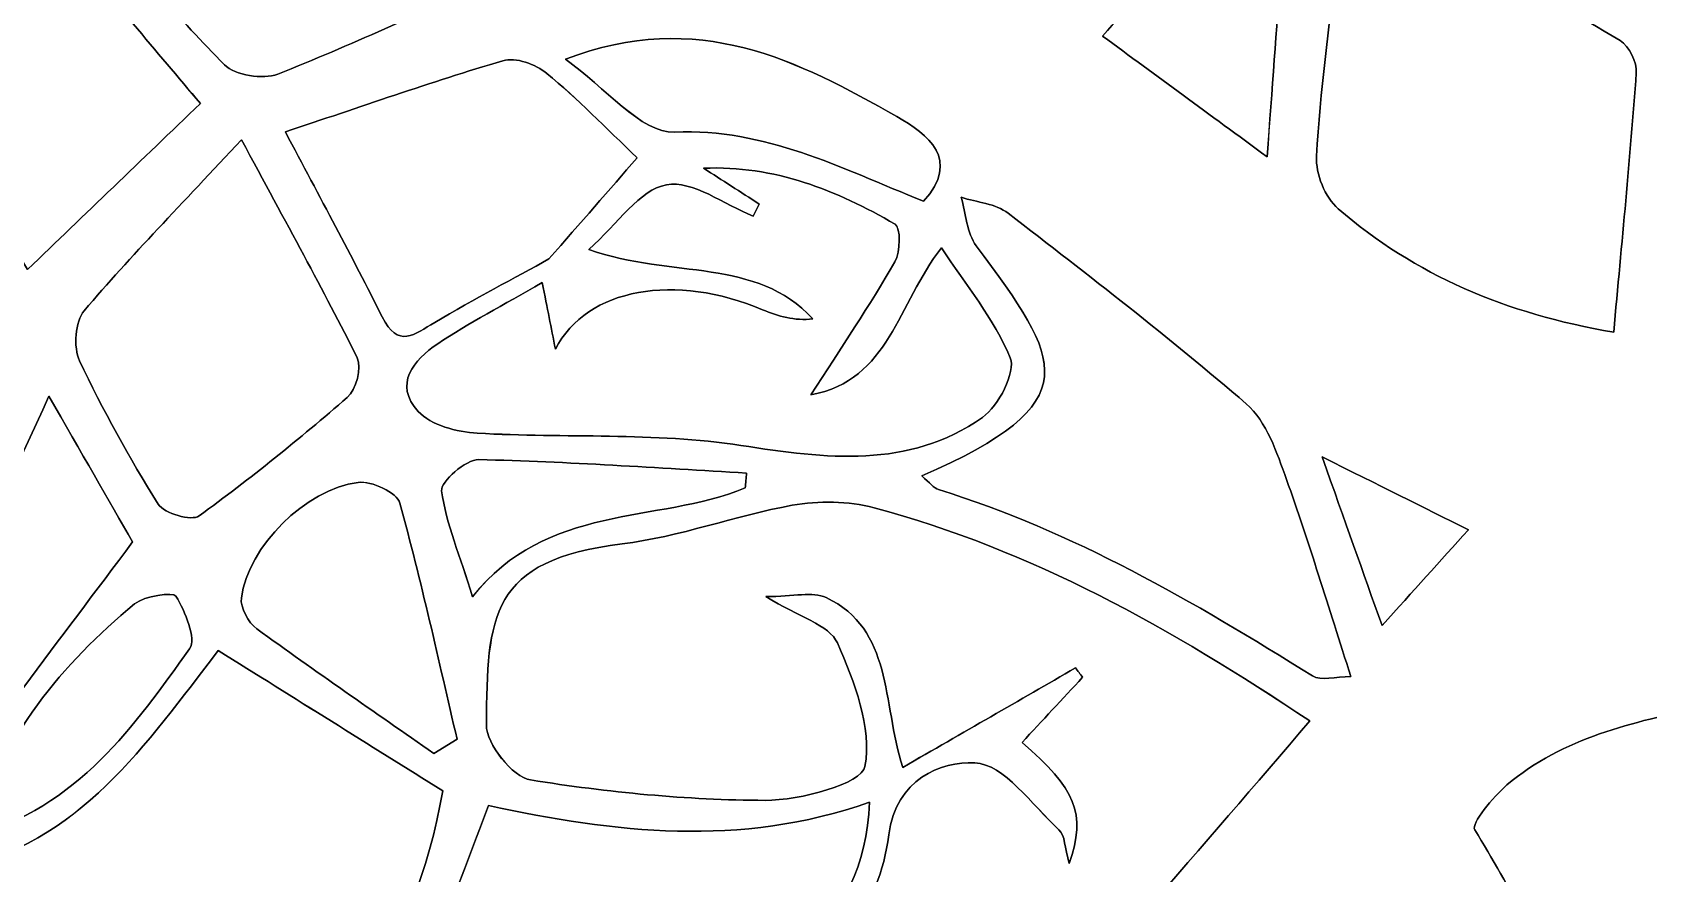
# Model space of a CAD drawing. Extents: x 105 to 524, y 66 to 486.
# Drawn here: x 181 to 239, y 245.6 to 275.8 of the extents above; entities that cross this region are included whole.
import ezdxf

# ---------------------------------------------------------------- set-up
doc = ezdxf.new("R2010")
doc.units = 0
doc.layers.add('tree', color=7, linetype='CONTINUOUS')

msp = doc.modelspace()

# ---------------------------------------------------------------- linework, layer by layer
at = {"layer": 'tree', "color": 7}
for p, q in [((219.44469, 275.699044), (219.44469, 275.699044)), ((219.444743, 275.699125), (219.444743, 275.699125)), ((190.111341, 272.257929), (190.111341, 272.257929)), ((190.111366, 272.257982), (190.111366, 272.257982)), ((188.536615, 271.97509), (188.536615, 271.97509)), ((188.536643, 271.975195), (188.536643, 271.975195)), ((207.119241, 269.669549), (206.90695, 269.232235)), ((207.119241, 269.669549), (206.90695, 269.232235)), ((206.907126, 269.232288), (207.119418, 269.669602)), ((206.907126, 269.232288), (207.119418, 269.669602)), ((213.022272, 269.766729), (213.022272, 269.766729)), ((213.022353, 269.766757), (213.022353, 269.766757)), ((208.978493, 262.817808), (208.978504, 262.817808)), ((208.978595, 262.817751), (208.978585, 262.817751)), ((227.327516, 260.589529), (227.327516, 260.589529)), ((227.327622, 260.589638), (227.327622, 260.589638)), ((206.620678, 259.477023), (206.620678, 259.477023)), ((206.620734, 259.477101), (206.620734, 259.477101)), ((212.952309, 259.910068), (212.952309, 259.910065)), ((212.952415, 259.910086), (212.952415, 259.91009)), ((196.27602, 250.460358), (195.43807, 249.949356)), ((196.27602, 250.460358), (195.43807, 249.949356)), ((195.438123, 249.949275), (196.276073, 250.460545)), ((195.438123, 249.949275), (196.276073, 250.460545)), ((195.438123, 249.949275), (195.438123, 249.949275)), ((211.078508, 248.1958), (211.078508, 248.1958)), ((211.078537, 248.195747), (211.078537, 248.195747))]:
    msp.add_line(p, q, dxfattribs=at)
for points in [[(187.923964, 274.671303), (186.308411, 276.299083), (184.806615, 278.046741), (183.359026, 279.828304)], [(187.923964, 274.671303), (186.308411, 276.299083), (184.806615, 278.046741), (183.359026, 279.828304)], [(183.359136, 279.82817), (184.806724, 278.046607), (186.308252, 276.298949), (187.923801, 274.671169)], [(183.359136, 279.82817), (184.806724, 278.046607), (186.308252, 276.298949), (187.923801, 274.671169)], [(227.813732, 278.21793), (232.005089, 279.377426), (234.985179, 277.312864), (238.025354, 275.534505)], [(227.813732, 278.21793), (232.005089, 279.377426), (234.985179, 277.312864), (238.025354, 275.534505)], [(238.025143, 275.534318), (234.985232, 277.312942), (232.005142, 279.377239), (227.813785, 278.218007)], [(238.025143, 275.534318), (234.985232, 277.312942), (232.005142, 279.377239), (227.813785, 278.218007)], [(180.858287, 267.318649), (178.458992, 271.138611), (178.999201, 275.47545), (182.165149, 279.071948)], [(180.858287, 267.318649), (178.458992, 271.138611), (178.999201, 275.47545), (182.165149, 279.071948)], [(182.164962, 279.071814), (178.999279, 275.475315), (178.459074, 271.138745), (180.858368, 267.318783)], [(182.164962, 279.071814), (178.999279, 275.475315), (178.459074, 271.138745), (180.858368, 267.318783)], [(187.06102, 273.278596), (185.479111, 275.1504), (183.837926, 277.092149), (182.164962, 279.071814)], [(187.06102, 273.278596), (185.479111, 275.1504), (183.837926, 277.092149), (182.164962, 279.071814)], [(182.165149, 279.071948), (183.838113, 277.092283), (185.479298, 275.150266), (187.060939, 273.278731)], [(182.165149, 279.071948), (183.838113, 277.092283), (185.479298, 275.150266), (187.060939, 273.278731)], [(225.847085, 278.036461), (223.398655, 278.203325), (221.294163, 277.927266), (219.44469, 275.699044)], [(225.847085, 278.036461), (223.398655, 278.203325), (221.294163, 277.927266), (219.44469, 275.699044)], [(219.444743, 275.699125), (221.293951, 277.927347), (223.398708, 278.203138), (225.847137, 278.036542)], [(219.444743, 275.699125), (221.293951, 277.927347), (223.398708, 278.203138), (225.847137, 278.036542)], [(225.847137, 278.036542), (225.688518, 275.902028), (225.537377, 273.868705), (225.350987, 271.364156)], [(225.847137, 278.036542), (225.688518, 275.902028), (225.537377, 273.868705), (225.350987, 271.364156)], [(225.351202, 271.364075), (225.537324, 273.868889), (225.688465, 275.902215), (225.847085, 278.036461)], [(225.351202, 271.364075), (225.537324, 273.868889), (225.688465, 275.902215), (225.847085, 278.036461)], [(227.124518, 271.382419), (227.260972, 273.715297), (227.579276, 276.037495), (227.813732, 278.21793)], [(227.124518, 271.382419), (227.260972, 273.715297), (227.579276, 276.037495), (227.813732, 278.21793)], [(227.813785, 278.218007), (227.579329, 276.037576), (227.261025, 273.715378), (227.12457, 271.382497)], [(227.813785, 278.218007), (227.579329, 276.037576), (227.261025, 273.715378), (227.12457, 271.382497)], [(197.507525, 277.656149), (194.953082, 276.531624), (192.426946, 275.35317), (189.83779, 274.334905)], [(197.507525, 277.656149), (194.953082, 276.531624), (192.426946, 275.35317), (189.83779, 274.334905)], [(189.8379, 274.334771), (192.426788, 275.353304), (194.952923, 276.531758), (197.507363, 277.656279)], [(189.8379, 274.334771), (192.426788, 275.353304), (194.952923, 276.531758), (197.507363, 277.656279)], [(200.162291, 274.865289), (204.930438, 276.702651), (208.53085, 274.803616), (212.063969, 272.8058)], [(200.162291, 274.865289), (204.930438, 276.702651), (208.53085, 274.803616), (212.063969, 272.8058)], [(212.063887, 272.805772), (208.530769, 274.803591), (204.930625, 276.702894), (200.162477, 274.865264)], [(212.063887, 272.805772), (208.530769, 274.803591), (204.930625, 276.702894), (200.162477, 274.865264)], [(219.44469, 275.699044), (221.405249, 274.260017), (223.245108, 272.909894), (225.351202, 271.364075)], [(219.44469, 275.699044), (221.405249, 274.260017), (223.245109, 272.909894), (225.351202, 271.364075)], [(225.350987, 271.364156), (223.245165, 272.909707), (221.405302, 274.260098), (219.444743, 275.699125)], [(225.350987, 271.364156), (223.245165, 272.909707), (221.405302, 274.260098), (219.444743, 275.699125)], [(238.603804, 274.372684), (238.631321, 274.753931), (238.345581, 275.346897), (238.025143, 275.534318)], [(238.603804, 274.372684), (238.631321, 274.753931), (238.345581, 275.346897), (238.025143, 275.534318)], [(238.025354, 275.534505), (238.345528, 275.346816), (238.631254, 274.753853), (238.603748, 274.372603)], [(238.025354, 275.534505), (238.345528, 275.346816), (238.631254, 274.753853), (238.603748, 274.372603)], [(187.923801, 274.671169), (188.307264, 274.284846), (189.307304, 274.126261), (189.8379, 274.334771)], [(187.923801, 274.671169), (188.307264, 274.284846), (189.307304, 274.126261), (189.8379, 274.334771)], [(189.83779, 274.334905), (189.307195, 274.126127), (188.307423, 274.284712), (187.923964, 274.671303)], [(189.83779, 274.334905), (189.307195, 274.126127), (188.307423, 274.284712), (187.923964, 274.671303)], [(197.919665, 274.814538), (195.328371, 274.044029), (192.775265, 273.145638), (190.111341, 272.257929)], [(197.919665, 274.814538), (195.328371, 274.044029), (192.775265, 273.145638), (190.111341, 272.257929)], [(190.111366, 272.257982), (192.775293, 273.145694), (195.328399, 274.044082), (197.919689, 274.814591)], [(190.111366, 272.257982), (192.775293, 273.145694), (195.328399, 274.044082), (197.919689, 274.814591)], [(199.497029, 274.359067), (199.099953, 274.685852), (198.370684, 274.948826), (197.919665, 274.814538)], [(199.497029, 274.359067), (199.099953, 274.685852), (198.370684, 274.948826), (197.919665, 274.814538)], [(197.919689, 274.814591), (198.370709, 274.948615), (199.099978, 274.685905), (199.497057, 274.35912)], [(197.919689, 274.814591), (198.370709, 274.948615), (199.099978, 274.685905), (199.497057, 274.35912)], [(204.08314, 272.25395), (202.869207, 272.208565), (201.591721, 273.860373), (200.162291, 274.865289)], [(204.08314, 272.25395), (202.869207, 272.208565), (201.591721, 273.860373), (200.162291, 274.865289)], [(200.162477, 274.865264), (201.59164, 273.860348), (202.869126, 272.208537), (204.083063, 272.253925)], [(200.162477, 274.865264), (201.59164, 273.860348), (202.869126, 272.208537), (204.083063, 272.253925)], [(202.739082, 271.326966), (201.598315, 272.411176), (200.601213, 273.450265), (199.497029, 274.359067)], [(202.739082, 271.326966), (201.598315, 272.411176), (200.601213, 273.450265), (199.497029, 274.359067)], [(199.497057, 274.35912), (200.601241, 273.45005), (201.598343, 272.411229), (202.73911, 271.327019)], [(199.497057, 274.35912), (200.601241, 273.45005), (201.598343, 272.411229), (202.73911, 271.327019)], [(238.603748, 274.372603), (238.383445, 271.329023), (238.084102, 268.291045), (237.792235, 265.068854)], [(238.603748, 274.372603), (238.383445, 271.329023), (238.084102, 268.291045), (237.792235, 265.068854)], [(237.792288, 265.068935), (238.083887, 268.291127), (238.383501, 271.329101), (238.603804, 274.372684)], [(237.792288, 265.068935), (238.083887, 268.291127), (238.383501, 271.329101), (238.603804, 274.372684)], [(187.060939, 273.278731), (184.926542, 271.227783), (182.929664, 269.308993), (180.858287, 267.318649)], [(187.060939, 273.278731), (184.926542, 271.227783), (182.929664, 269.308993), (180.858287, 267.318649)], [(180.858368, 267.318783), (182.929745, 269.309123), (184.926619, 271.227649), (187.06102, 273.278596)], [(180.858368, 267.318783), (182.929745, 269.309123), (184.926619, 271.227649), (187.06102, 273.278596)], [(213.022272, 269.766729), (214.363579, 271.259152), (213.186765, 272.170624), (212.063887, 272.805772)], [(213.022272, 269.766729), (214.363579, 271.259152), (213.186765, 272.170624), (212.063887, 272.805772)], [(212.063969, 272.8058), (213.186843, 272.170652), (214.36366, 271.25918), (213.022353, 269.766757)], [(212.063969, 272.8058), (213.186843, 272.170652), (214.36366, 271.25918), (213.022353, 269.766757)], [(190.111341, 272.257929), (191.353581, 269.895948), (192.508498, 267.780124), (193.582509, 265.624257)], [(190.111341, 272.257929), (191.353581, 269.895948), (192.508498, 267.780124), (193.582509, 265.624257)], [(193.582533, 265.62431), (192.508526, 267.780177), (191.353606, 269.895736), (190.111366, 272.257982)], [(193.582533, 265.62431), (192.508526, 267.780177), (191.353606, 269.895736), (190.111366, 272.257982)], [(204.083063, 272.253925), (207.346476, 272.375933), (209.976755, 270.996177), (213.022272, 269.766729)], [(204.083063, 272.253925), (207.346476, 272.375933), (209.976755, 270.996177), (213.022272, 269.766729)], [(213.022353, 269.766757), (209.976568, 270.996202), (207.346557, 272.375962), (204.08314, 272.25395)], [(213.022353, 269.766757), (209.976568, 270.996202), (207.346557, 272.375962), (204.08314, 272.25395)], [(182.888057, 265.839603), (184.577577, 267.814725), (186.396877, 269.679321), (188.536615, 271.97509)], [(182.888057, 265.839603), (184.577577, 267.814725), (186.396877, 269.679321), (188.536615, 271.97509)], [(188.536643, 271.975195), (186.396905, 269.679427), (184.577609, 267.814834), (182.888089, 265.839441)], [(188.536643, 271.975195), (186.396905, 269.679427), (184.577609, 267.814834), (182.888089, 265.839441)], [(188.536615, 271.97509), (190.160977, 268.951798), (191.482528, 266.576203), (192.691921, 264.145074)], [(188.536615, 271.97509), (190.160977, 268.951798), (191.482528, 266.576203), (192.691921, 264.145074)], [(192.691953, 264.144915), (191.482289, 266.576309), (190.161009, 268.951904), (188.536643, 271.975195)], [(192.691953, 264.144915), (191.482289, 266.576309), (190.161009, 268.951904), (188.536643, 271.975195)], [(199.574203, 267.70003), (200.713633, 269.005569), (201.735838, 270.17708), (202.739082, 271.326966)], [(199.574203, 267.70003), (200.713633, 269.005569), (201.735838, 270.17708), (202.739082, 271.326966)], [(202.73911, 271.327019), (201.735866, 270.177133), (200.713661, 269.005622), (199.574231, 267.700086)], [(202.73911, 271.327019), (201.735866, 270.177133), (200.713661, 269.005622), (199.574231, 267.700086)], [(205.124145, 270.955114), (207.670841, 271.061106), (209.898968, 270.166186), (211.999721, 268.944217)], [(205.124145, 270.955114), (207.670841, 271.061106), (209.898968, 270.166186), (211.999721, 268.944217)], [(207.119418, 269.669602), (206.454237, 270.098107), (205.789325, 270.526612), (205.124145, 270.955114)], [(207.119418, 269.669602), (206.454237, 270.098107), (205.789325, 270.526612), (205.124145, 270.955114)], [(211.999812, 268.944161), (209.898791, 270.166133), (207.670933, 271.061321), (205.124237, 270.955061)], [(211.999812, 268.944161), (209.898791, 270.166133), (207.670933, 271.061321), (205.124237, 270.955061)], [(205.124237, 270.955061), (205.789149, 270.526556), (206.454329, 270.098054), (207.119241, 269.669549)], [(205.124237, 270.955061), (205.789149, 270.526556), (206.454329, 270.098054), (207.119241, 269.669549)], [(227.900516, 269.499401), (227.432408, 269.902009), (227.087934, 270.760352), (227.124518, 271.382419)], [(227.900516, 269.499401), (227.432408, 269.902009), (227.087934, 270.760352), (227.124518, 271.382419)], [(227.12457, 271.382497), (227.087987, 270.760433), (227.432461, 269.90209), (227.900569, 269.499482)], [(227.12457, 271.382497), (227.087987, 270.760433), (227.432461, 269.90209), (227.900569, 269.499482)], [(203.789513, 270.360817), (204.728403, 270.532486), (205.860089, 269.651448), (206.907126, 269.232288)], [(203.789513, 270.360817), (204.728403, 270.532486), (205.860089, 269.651448), (206.907126, 269.232288)], [(206.90695, 269.232235), (205.859913, 269.651395), (204.728491, 270.532698), (203.789601, 270.360761)], [(206.90695, 269.232235), (205.859913, 269.651395), (204.728491, 270.532698), (203.789601, 270.360761)], [(201.000614, 268.037814), (202.059402, 268.976521), (202.829795, 270.185141), (203.789513, 270.360817)], [(201.000614, 268.037814), (202.059402, 268.976521), (202.829795, 270.185141), (203.789513, 270.360817)], [(203.789601, 270.360761), (202.829883, 270.185088), (202.059494, 268.976468), (201.000706, 268.037762)], [(203.789601, 270.360761), (202.829883, 270.185088), (202.059494, 268.976468), (201.000706, 268.037762)], [(216.056305, 269.339032), (215.61196, 269.682101), (214.939305, 269.729088), (214.372127, 269.91304)], [(214.372127, 269.91304), (214.544095, 269.326215), (214.569195, 268.629931), (214.911266, 268.169386)], [(216.056305, 269.339032), (215.61196, 269.682101), (214.939305, 269.729088), (214.372127, 269.91304)], [(214.372127, 269.91304), (214.544095, 269.326215), (214.569195, 268.629931), (214.911266, 268.169386)], [(214.911372, 268.169143), (214.569036, 268.629952), (214.544201, 269.32624), (214.372232, 269.913061)], [(214.372232, 269.913061), (214.939143, 269.729112), (215.611802, 269.681858), (216.056143, 269.339053)], [(214.911372, 268.169143), (214.569036, 268.629952), (214.544201, 269.32624), (214.372232, 269.913061)], [(214.372232, 269.913061), (214.939143, 269.729112), (215.611802, 269.681858), (216.056143, 269.339053)], [(216.056143, 269.339053), (218.945714, 267.108697), (221.841423, 264.879137), (224.603617, 262.496868)], [(216.056143, 269.339053), (218.945714, 267.108697), (221.841423, 264.879137), (224.603617, 262.496868)], [(224.603776, 262.497111), (221.841314, 264.879116), (218.945605, 267.108672), (216.056305, 269.339032)], [(224.603776, 262.497111), (221.841314, 264.879116), (218.945605, 267.108672), (216.056305, 269.339032)], [(237.792235, 265.068854), (233.90316, 265.730969), (230.665916, 267.121404), (227.900516, 269.499401)], [(237.792235, 265.068854), (233.90316, 265.730969), (230.665916, 267.121404), (227.900516, 269.499401)], [(227.900569, 269.499482), (230.665701, 267.121485), (233.902945, 265.731046), (237.792288, 265.068935)], [(227.900569, 269.499482), (230.665701, 267.121485), (233.902945, 265.731046), (237.792288, 265.068935)], [(211.999721, 268.944217), (212.202667, 268.826209), (212.194655, 267.948911), (211.989561, 267.594627)], [(211.999721, 268.944217), (212.202667, 268.826209), (212.194655, 267.948911), (211.989561, 267.594627)], [(211.989652, 267.594574), (212.194736, 267.948858), (212.202744, 268.826156), (211.999812, 268.944161)], [(211.989652, 267.594574), (212.194736, 267.948858), (212.202744, 268.826156), (211.999812, 268.944161)], [(208.978504, 262.817808), (211.810127, 263.364317), (212.072086, 266.066961), (213.66601, 268.097085)], [(208.978504, 262.817808), (211.810127, 263.364317), (212.072086, 266.066961), (213.66601, 268.097085)], [(213.665834, 268.097032), (212.072178, 266.066909), (211.810215, 263.364264), (208.978595, 262.817751)], [(213.665834, 268.097032), (212.072178, 266.066909), (211.810215, 263.364264), (208.978595, 262.817751)], [(214.911266, 268.169386), (217.992297, 264.021305), (219.000881, 262.548105), (212.952309, 259.910068)], [(214.911266, 268.169386), (217.992297, 264.021305), (219.000881, 262.548105), (212.952309, 259.910068)], [(212.952415, 259.91009), (219.000987, 262.54813), (217.992403, 264.021062), (214.911372, 268.169143)], [(212.952415, 259.91009), (219.000987, 262.54813), (217.992403, 264.021062), (214.911372, 268.169143)], [(216.12975, 264.148919), (215.554024, 265.541224), (214.543569, 266.753319), (213.665834, 268.097032)], [(216.12975, 264.148919), (215.554024, 265.541224), (214.543569, 266.753319), (213.665834, 268.097032)], [(213.66601, 268.097085), (214.543481, 266.753372), (215.5542, 265.541012), (216.129658, 264.148972)], [(213.66601, 268.097085), (214.543481, 266.753372), (215.5542, 265.541012), (216.129658, 264.148972)], [(195.470166, 265.417879), (196.894256, 266.261003), (198.361871, 267.030976), (199.574203, 267.70003)], [(195.470166, 265.417879), (196.894256, 266.261003), (198.361871, 267.030976), (199.574203, 267.70003)], [(199.574231, 267.700086), (198.361896, 267.030764), (196.894281, 266.26106), (195.470194, 265.417667)], [(199.574231, 267.700086), (198.361896, 267.030764), (196.894281, 266.26106), (195.470194, 265.417667)], [(209.046332, 265.544215), (207.003258, 267.764694), (204.031712, 266.981104), (201.000614, 268.037814)], [(209.046332, 265.544215), (207.003258, 267.764694), (204.031712, 266.981104), (201.000614, 268.037814)], [(201.000706, 268.037762), (204.031536, 266.981319), (207.00335, 267.764641), (209.04642, 265.544162)], [(201.000706, 268.037762), (204.031536, 266.981319), (207.00335, 267.764641), (209.04642, 265.544162)], [(211.989561, 267.594627), (211.082985, 266.028251), (210.068523, 264.524081), (208.978493, 262.817808)], [(211.989561, 267.594627), (211.082985, 266.028251), (210.068523, 264.524081), (208.978493, 262.817808)], [(208.978585, 262.817751), (210.068615, 264.524028), (211.083073, 266.028198), (211.989652, 267.594574)], [(208.978585, 262.817751), (210.068615, 264.524028), (211.083073, 266.028198), (211.989652, 267.594574)], [(199.803773, 264.462408), (200.930387, 266.668737), (204.144665, 267.195759), (207.242519, 265.873667)], [(199.803773, 264.462408), (200.930387, 266.668737), (204.144665, 267.195759), (207.242519, 265.873667)], [(207.242611, 265.873615), (204.144757, 267.195706), (200.930475, 266.668684), (199.803861, 264.462355)], [(207.242611, 265.873615), (204.144757, 267.195706), (200.930475, 266.668684), (199.803861, 264.462355)], [(195.578236, 264.650097), (196.707785, 265.402448), (197.919051, 266.032255), (199.331389, 266.85162)], [(195.578236, 264.650097), (196.707785, 265.402448), (197.919051, 266.032255), (199.331389, 266.85162)], [(199.331481, 266.851567), (197.919139, 266.032202), (196.707876, 265.402395), (195.578324, 264.650044)], [(199.331481, 266.851567), (197.919139, 266.032202), (196.707876, 265.402395), (195.578324, 264.650044)], [(199.331389, 266.85162), (199.522052, 265.886752), (199.647023, 265.254539), (199.803773, 264.462408)], [(199.331389, 266.85162), (199.522052, 265.886752), (199.647023, 265.254539), (199.803773, 264.462408)], [(199.803861, 264.462355), (199.647115, 265.254486), (199.522143, 265.886964), (199.331481, 266.851567)], [(199.803861, 264.462355), (199.647115, 265.254486), (199.522143, 265.886964), (199.331481, 266.851567)], [(182.7241, 264.045224), (182.496855, 264.528191), (182.56014, 265.456218), (182.888057, 265.839603)], [(182.7241, 264.045224), (182.496855, 264.528191), (182.56014, 265.456218), (182.888057, 265.839603)], [(182.888089, 265.839441), (182.560172, 265.456056), (182.496883, 264.528032), (182.724129, 264.045065)], [(182.888089, 265.839441), (182.560172, 265.456056), (182.496883, 264.528032), (182.724129, 264.045065)], [(207.242519, 265.873667), (207.798751, 265.636322), (208.387558, 265.475332), (209.046332, 265.544215)], [(207.242519, 265.873667), (207.798751, 265.636322), (208.387558, 265.475332), (209.046332, 265.544215)], [(209.04642, 265.544162), (208.38765, 265.475279), (207.798843, 265.636269), (207.242611, 265.873615)], [(209.04642, 265.544162), (208.38765, 265.475279), (207.798843, 265.636269), (207.242611, 265.873615)], [(193.582509, 265.624257), (194.159569, 264.465827), (194.744104, 264.98804), (195.470166, 265.417879)], [(193.582509, 265.624257), (194.159569, 264.465827), (194.744104, 264.98804), (195.470166, 265.417879)], [(195.470194, 265.417667), (194.744128, 264.987825), (194.159593, 264.46588), (193.582533, 265.62431)], [(195.470194, 265.417667), (194.744128, 264.987825), (194.159593, 264.46588), (193.582533, 265.62431)], [(194.880745, 262.225377), (193.98191, 263.200123), (194.713581, 264.074219), (195.578236, 264.650097)], [(194.880745, 262.225377), (193.98191, 263.200123), (194.713581, 264.074219), (195.578236, 264.650097)], [(195.578324, 264.650044), (194.713405, 264.074166), (193.982001, 263.200071), (194.880833, 262.225321)], [(195.578324, 264.650044), (194.713405, 264.074166), (193.982001, 263.200071), (194.880833, 262.225321)], [(185.54664, 258.898101), (184.509216, 260.555786), (183.556176, 262.275941), (182.7241, 264.045224)], [(185.54664, 258.898101), (184.509216, 260.555786), (183.556176, 262.275941), (182.7241, 264.045224)], [(182.724129, 264.045065), (183.556204, 262.27605), (184.509248, 260.555624), (185.546672, 258.898207)], [(182.724129, 264.045065), (183.556204, 262.27605), (184.509248, 260.555624), (185.546672, 258.898207)], [(192.691921, 264.145074), (192.862288, 263.802273), (192.647327, 263.001061), (192.334896, 262.729811)], [(192.691921, 264.145074), (192.862288, 263.802273), (192.647327, 263.001061), (192.334896, 262.729811)], [(192.334928, 262.729917), (192.647358, 263.001167), (192.86232, 263.802379), (192.691953, 264.144915)], [(192.334928, 262.729917), (192.647358, 263.001167), (192.86232, 263.802379), (192.691953, 264.144915)], [(216.129658, 264.148972), (216.340348, 263.63984), (215.717092, 262.418671), (215.133089, 262.011523)], [(216.129658, 264.148972), (216.340348, 263.63984), (215.717092, 262.418671), (215.133089, 262.011523)], [(215.133181, 262.011739), (215.717183, 262.418615), (216.340171, 263.639787), (216.12975, 264.148919)], [(215.133181, 262.011739), (215.717183, 262.418615), (216.340171, 263.639787), (216.12975, 264.148919)], [(181.623152, 262.775838), (179.255632, 257.478135), (176.483825, 252.738961), (176.93538, 247.299226)], [(181.623152, 262.775838), (179.255632, 257.478135), (176.483825, 252.738961), (176.93538, 247.299226)], [(176.935405, 247.299092), (176.483853, 252.739091), (179.25566, 257.478001), (181.622912, 262.775704)], [(176.935405, 247.299092), (176.483853, 252.739091), (179.25566, 257.478001), (181.622912, 262.775704)], [(181.622912, 262.775704), (182.775959, 260.76614), (183.786413, 259.004865), (184.627301, 257.538873)], [(181.622912, 262.775704), (182.775959, 260.76614), (183.786413, 259.004865), (184.627301, 257.538873)], [(184.627545, 257.538742), (183.786388, 259.004731), (182.775934, 260.766271), (181.623152, 262.775838)], [(184.627545, 257.538742), (183.786388, 259.004731), (182.775934, 260.766271), (181.623152, 262.775838)], [(192.334896, 262.729811), (190.619743, 261.240856), (188.849579, 259.807971), (187.012654, 258.474136)], [(192.334896, 262.729811), (190.619743, 261.240856), (188.849579, 259.807971), (187.012654, 258.474136)], [(187.012686, 258.474242), (188.849607, 259.808077), (190.619772, 261.240697), (192.334928, 262.729917)], [(187.012686, 258.474242), (188.849607, 259.808077), (190.619772, 261.240697), (192.334928, 262.729917)], [(224.603617, 262.496868), (225.330212, 261.870532), (225.702992, 260.746275), (226.047466, 259.78274)], [(224.603617, 262.496868), (225.330212, 261.870532), (225.702992, 260.746275), (226.047466, 259.78274)], [(226.04736, 259.782719), (225.702887, 260.746519), (225.330106, 261.870507), (224.603776, 262.497111)], [(226.04736, 259.782719), (225.702887, 260.746519), (225.330106, 261.870507), (224.603776, 262.497111)], [(196.999387, 261.444722), (196.266114, 261.487172), (195.340041, 261.727456), (194.880745, 262.225377)], [(196.999387, 261.444722), (196.266114, 261.487172), (195.340041, 261.727456), (194.880745, 262.225377)], [(194.880833, 262.225321), (195.339864, 261.727403), (196.266202, 261.487119), (196.999479, 261.444669)], [(194.880833, 262.225321), (195.339864, 261.727403), (196.266202, 261.487119), (196.999479, 261.444669)], [(215.133089, 262.011523), (212.459552, 260.147999), (209.530195, 260.530315), (206.459046, 261.004473)], [(215.133089, 262.011523), (212.459552, 260.147999), (209.530195, 260.530315), (206.459046, 261.004473)], [(206.459134, 261.00442), (209.530019, 260.530262), (212.459641, 260.148211), (215.133181, 262.011739)], [(206.459134, 261.00442), (209.530019, 260.530262), (212.459641, 260.148211), (215.133181, 262.011739)], [(206.459046, 261.004473), (203.358253, 261.483168), (200.153319, 261.261574), (196.999387, 261.444722)], [(206.459046, 261.004473), (203.358253, 261.483168), (200.153319, 261.261574), (196.999387, 261.444722)], [(196.999479, 261.444669), (200.153143, 261.261521), (203.358076, 261.483115), (206.459134, 261.00442)], [(196.999479, 261.444669), (200.153143, 261.261521), (203.358076, 261.483115), (206.459134, 261.00442)], [(227.327516, 260.589529), (228.164933, 258.230755), (228.777507, 256.505791), (229.476868, 254.536007)], [(232.575255, 257.976589), (230.927395, 258.797287), (229.397292, 259.558984), (227.327516, 260.589529)], [(227.327516, 260.589529), (228.164933, 258.230755), (228.777507, 256.505791), (229.476868, 254.536007)], [(232.575255, 257.976589), (230.927395, 258.797287), (229.397292, 259.558984), (227.327516, 260.589529)], [(227.327622, 260.589638), (229.397133, 259.55909), (230.927501, 258.797129), (232.575365, 257.976695)], [(229.476974, 254.535848), (228.777348, 256.505897), (228.165039, 258.23086), (227.327622, 260.589638)], [(227.327622, 260.589638), (229.397133, 259.55909), (230.927501, 258.797129), (232.575365, 257.976695)], [(229.476974, 254.535848), (228.777348, 256.505897), (228.165039, 258.23086), (227.327622, 260.589638)], [(197.052872, 260.495553), (196.591174, 260.506242), (195.673645, 259.699418), (195.719577, 259.37797)], [(197.052872, 260.495553), (196.591174, 260.506242), (195.673645, 259.699418), (195.719577, 259.37797)], [(195.719361, 259.378051), (195.673698, 259.699495), (196.591227, 260.506044), (197.052928, 260.495634)], [(195.719361, 259.378051), (195.673698, 259.699495), (196.591227, 260.506044), (197.052928, 260.495634)], [(206.66928, 260.013919), (203.464343, 260.193063), (200.260479, 260.422933), (197.052872, 260.495553)], [(206.66928, 260.013919), (203.464343, 260.193063), (200.260479, 260.422933), (197.052872, 260.495553)], [(197.052928, 260.495634), (200.260532, 260.422746), (203.4644, 260.193144), (206.669333, 260.013732)], [(197.052928, 260.495634), (200.260532, 260.422746), (203.4644, 260.193144), (206.669333, 260.013732)], [(206.620678, 259.477023), (206.636976, 259.655899), (206.653275, 259.834775), (206.66928, 260.013919)], [(206.620678, 259.477023), (206.636976, 259.655899), (206.653275, 259.834775), (206.66928, 260.013919)], [(206.669333, 260.013732), (206.653035, 259.834856), (206.637019, 259.65598), (206.620734, 259.477101)], [(206.669333, 260.013732), (206.653035, 259.834856), (206.637019, 259.65598), (206.620734, 259.477101)], [(188.53205, 255.53246), (188.790541, 257.381301), (190.821596, 259.430379), (192.726613, 259.678939)], [(188.53205, 255.53246), (188.790541, 257.381301), (190.821596, 259.430379), (192.726613, 259.678939)], [(192.726666, 259.678858), (190.821649, 259.430566), (188.790594, 257.381223), (188.532107, 255.532378)], [(192.726666, 259.678858), (190.821649, 259.430566), (188.790594, 257.381223), (188.532107, 255.532378)], [(192.726613, 259.678939), (193.204334, 259.741144), (194.118657, 259.308903), (194.221463, 258.935664)], [(192.726613, 259.678939), (193.204334, 259.741144), (194.118657, 259.308903), (194.221463, 258.935664)], [(194.22152, 258.935851), (194.11871, 259.308822), (193.204123, 259.741067), (192.726666, 259.678858)], [(194.22152, 258.935851), (194.11871, 259.308822), (193.204123, 259.741067), (192.726666, 259.678858)], [(196.833959, 255.57384), (196.373859, 257.03663), (195.889464, 258.184915), (195.719361, 259.378051)], [(196.833959, 255.57384), (196.373859, 257.03663), (195.889464, 258.184915), (195.719361, 259.378051)], [(195.719577, 259.37797), (195.889411, 258.184833), (196.374075, 257.036817), (196.834174, 255.574027)], [(195.719577, 259.37797), (195.889411, 258.184833), (196.374075, 257.036817), (196.834174, 255.574027)], [(206.620734, 259.477101), (203.420606, 258.186784), (199.474653, 258.925519), (196.833959, 255.57384)], [(206.620734, 259.477101), (203.420606, 258.186784), (199.474653, 258.925519), (196.833959, 255.57384)], [(196.834174, 255.574027), (199.4746, 258.925437), (203.420553, 258.186971), (206.620678, 259.477023)], [(196.834174, 255.574027), (199.4746, 258.925437), (203.420553, 258.186971), (206.620678, 259.477023)], [(212.952309, 259.910065), (213.253789, 259.65937), (213.383301, 259.473816), (213.553936, 259.421221)], [(212.952309, 259.910065), (213.253789, 259.65937), (213.383301, 259.473816), (213.553936, 259.421221)], [(213.553774, 259.421245), (213.383407, 259.473841), (213.253895, 259.659392), (212.952415, 259.910086)], [(213.553774, 259.421245), (213.383407, 259.473841), (213.253895, 259.659392), (212.952415, 259.910086)], [(226.984486, 252.730173), (222.719695, 255.390368), (218.397758, 257.92375), (213.553774, 259.421245)], [(226.984486, 252.730173), (222.719695, 255.390368), (218.397758, 257.92375), (213.553774, 259.421245)], [(213.553936, 259.421221), (218.397653, 257.923728), (222.71959, 255.390347), (226.984645, 252.730148)], [(213.553936, 259.421221), (218.397653, 257.923728), (222.71959, 255.390347), (226.984645, 252.730148)], [(228.361201, 252.706124), (227.544616, 255.230429), (226.853799, 257.527263), (226.04736, 259.782719)], [(228.361201, 252.706124), (227.544616, 255.230429), (226.853799, 257.527263), (226.04736, 259.782719)], [(226.047466, 259.78274), (226.853641, 257.527287), (227.544454, 255.23045), (228.361042, 252.706149)], [(226.047466, 259.78274), (226.853641, 257.527287), (227.544454, 255.23045), (228.361042, 252.706149)], [(187.012654, 258.474136), (186.745887, 258.280574), (185.75813, 258.560369), (185.54664, 258.898101)], [(187.012654, 258.474136), (186.745887, 258.280574), (185.75813, 258.560369), (185.54664, 258.898101)], [(185.546672, 258.898207), (185.758162, 258.560475), (186.745919, 258.28068), (187.012686, 258.474242)], [(185.546672, 258.898207), (185.758162, 258.560475), (186.745919, 258.28068), (187.012686, 258.474242)], [(194.221463, 258.935664), (194.992392, 256.134235), (195.610307, 253.290888), (196.27602, 250.460358)], [(194.221463, 258.935664), (194.992392, 256.134235), (195.610307, 253.290888), (196.27602, 250.460358)], [(196.276073, 250.460545), (195.610092, 253.290807), (194.992445, 256.134422), (194.22152, 258.935851)], [(196.276073, 250.460545), (195.610092, 253.290807), (194.992445, 256.134422), (194.22152, 258.935851)], [(202.197649, 257.469915), (204.257811, 257.722215), (206.251214, 258.482042), (208.303364, 258.855549)], [(202.197649, 257.469915), (204.257811, 257.722215), (206.251214, 258.482042), (208.303364, 258.855549)], [(208.303523, 258.855489), (206.251373, 258.481985), (204.25797, 257.722155), (202.197804, 257.469859)], [(208.303618, 258.855478), (206.251468, 258.481975), (204.258065, 257.722144), (202.197899, 257.469848)], [(208.303364, 258.855549), (209.252136, 259.028018), (210.318399, 259.012799), (211.246607, 258.765576)], [(208.303364, 258.855549), (209.252136, 259.028018), (210.318399, 259.012799), (211.246607, 258.765576)], [(211.246766, 258.765516), (210.31829, 259.012743), (209.252294, 259.028226), (208.303523, 258.855489)], [(211.246861, 258.765506), (210.318385, 259.012732), (209.25239, 259.028216), (208.303618, 258.855478)], [(211.246607, 258.765576), (216.889291, 257.262471), (221.896167, 254.442355), (226.88248, 251.113904)], [(211.246607, 258.765576), (216.889291, 257.262471), (221.896167, 254.442355), (226.88248, 251.113904)], [(226.882639, 251.113847), (221.896326, 254.442563), (216.889182, 257.262415), (211.246766, 258.765516)], [(226.882734, 251.113837), (221.896421, 254.442553), (216.889277, 257.262404), (211.246861, 258.765506)], [(229.476868, 254.536007), (230.608554, 255.792686), (231.544241, 256.831507), (232.575255, 257.976589)], [(229.476868, 254.536007), (230.608554, 255.792686), (231.544241, 256.831507), (232.575255, 257.976589)], [(232.575365, 257.976695), (231.544082, 256.831617), (230.608664, 255.792792), (229.476974, 254.535848)], [(232.575365, 257.976695), (231.544082, 256.831617), (230.608664, 255.792792), (229.476974, 254.535848)], [(176.93538, 247.299226), (179.415853, 250.600976), (181.975368, 254.008453), (184.627545, 257.538742)], [(176.93538, 247.299226), (179.415853, 250.600976), (181.975368, 254.008453), (184.627545, 257.538742)], [(184.627301, 257.538873), (181.975393, 254.008319), (179.415877, 250.60111), (176.935405, 247.299092)], [(184.627301, 257.538873), (181.975393, 254.008319), (179.415877, 250.60111), (176.935405, 247.299092)], [(202.197804, 257.469859), (197.438737, 256.887306), (197.359693, 254.88228), (197.326049, 250.979023)], [(202.197899, 257.469848), (197.438832, 256.887296), (197.359789, 254.882269), (197.326144, 250.979012)], [(197.326158, 250.979079), (197.359531, 254.882071), (197.438846, 256.887363), (202.197649, 257.469915)], [(197.326158, 250.979079), (197.359531, 254.882071), (197.438846, 256.887363), (202.197649, 257.469915)], [(178.791503, 246.91189), (179.982738, 250.603699), (182.079216, 253.157105), (184.694809, 255.313776)], [(178.791503, 246.91189), (179.982738, 250.603699), (182.079216, 253.157105), (184.694809, 255.313776)], [(184.694837, 255.313723), (182.078976, 253.157052), (179.982499, 250.603914), (178.791528, 246.911834)], [(184.694837, 255.313723), (182.078976, 253.157052), (179.982499, 250.603914), (178.791528, 246.911834)], [(184.694809, 255.313776), (185.054769, 255.61066), (186.083649, 255.752424), (186.183252, 255.589035)], [(184.694809, 255.313776), (185.054769, 255.61066), (186.083649, 255.752424), (186.183252, 255.589035)], [(186.183281, 255.588978), (186.083677, 255.752639), (185.054797, 255.610603), (184.694837, 255.313723)], [(186.183281, 255.588978), (186.083677, 255.752639), (185.054797, 255.610603), (184.694837, 255.313723)], [(186.183252, 255.589035), (186.517044, 255.041188), (186.928009, 254.065105), (186.672993, 253.709756)], [(186.183252, 255.589035), (186.517044, 255.041188), (186.928009, 254.065105), (186.672993, 253.709756)], [(186.673017, 253.709703), (186.928037, 254.06532), (186.517072, 255.041135), (186.183281, 255.588978)], [(186.673017, 253.709703), (186.928037, 254.06532), (186.517072, 255.041135), (186.183281, 255.588978)], [(188.532107, 255.532378), (188.483773, 255.187439), (188.782314, 254.646271), (189.087266, 254.423877)], [(188.532107, 255.532378), (188.483773, 255.187439), (188.782314, 254.646271), (189.087266, 254.423877)], [(189.087213, 254.423954), (188.782261, 254.646349), (188.483984, 255.187521), (188.53205, 255.53246)], [(189.087213, 254.423954), (188.782261, 254.646349), (188.483984, 255.187521), (188.53205, 255.53246)], [(207.358492, 255.576698), (208.369482, 255.576698), (209.043475, 255.769724), (209.517992, 255.544137)], [(209.926019, 253.915009), (209.638424, 254.562973), (208.538247, 254.850244), (207.358492, 255.576698)], [(207.358587, 255.576687), (208.369577, 255.576687), (209.04357, 255.769713), (209.518088, 255.544126)], [(209.926114, 253.914998), (209.638519, 254.562963), (208.538343, 254.850233), (207.358587, 255.576687)], [(209.518102, 255.544193), (209.043316, 255.769794), (208.369591, 255.576754), (207.358601, 255.576754)], [(209.518102, 255.544193), (209.043316, 255.769794), (208.369591, 255.576754), (207.358601, 255.576754)], [(207.358601, 255.576754), (208.538089, 254.850032), (209.638265, 254.562762), (209.92586, 253.915065)], [(207.358601, 255.576754), (208.538089, 254.850032), (209.638265, 254.562762), (209.92586, 253.915065)], [(209.517992, 255.544137), (211.925563, 254.399323), (211.520744, 251.836576), (212.273776, 249.44923)], [(209.518088, 255.544126), (211.925658, 254.399313), (211.520839, 251.836566), (212.273871, 249.44922)], [(212.273617, 249.449022), (211.520849, 251.836633), (211.925673, 254.39938), (209.518102, 255.544193)], [(212.273617, 249.449022), (211.520849, 251.836633), (211.925673, 254.39938), (209.518102, 255.544193)], [(195.43807, 249.949356), (193.315953, 251.433771), (191.179422, 252.898427), (189.087213, 254.423954)], [(195.43807, 249.949356), (193.315953, 251.433771), (191.179422, 252.898427), (189.087213, 254.423954)], [(189.087266, 254.423877), (191.179207, 252.898346), (193.315742, 251.43369), (195.438123, 249.949275)], [(189.087266, 254.423877), (191.179207, 252.898346), (193.315742, 251.43369), (195.438123, 249.949275)], [(178.148079, 245.749399), (182.756006, 246.714271), (185.106433, 250.288076), (187.7028, 253.641356)], [(178.148079, 245.749399), (182.756006, 246.714271), (185.106433, 250.288076), (187.7028, 253.641356)], [(187.702966, 253.641356), (185.106335, 250.288076), (182.756171, 246.714536), (178.148245, 245.749399)], [(187.703107, 253.641356), (185.106476, 250.288076), (182.756313, 246.714536), (178.148386, 245.749399)], [(186.672993, 253.709756), (184.686265, 250.942232), (182.732112, 248.070853), (178.791503, 246.91189)], [(186.672993, 253.709756), (184.686265, 250.942232), (182.732112, 248.070853), (178.791503, 246.91189)], [(178.791528, 246.911834), (182.73214, 248.071065), (184.686289, 250.942179), (186.673017, 253.709703)], [(178.791528, 246.911834), (182.73214, 248.071065), (184.686289, 250.942179), (186.673017, 253.709703)], [(187.7028, 253.641356), (190.434285, 251.934278), (193.112362, 250.260841), (195.760262, 248.606095)], [(187.7028, 253.641356), (190.434285, 251.934278), (193.112362, 250.260841), (195.760262, 248.606095)], [(195.760432, 248.606095), (193.112263, 250.260841), (190.43445, 251.934278), (187.702966, 253.641356)], [(195.760573, 248.606095), (193.112404, 250.260841), (190.434591, 251.934278), (187.703107, 253.641356)], [(209.92586, 253.915065), (210.542974, 252.525163), (211.173173, 250.869083), (210.915754, 249.48612)], [(209.92586, 253.915065), (210.542974, 252.525163), (211.173173, 250.869083), (210.915754, 249.48612)], [(210.915913, 249.486064), (211.173064, 250.869027), (210.542865, 252.525375), (209.926019, 253.915009)], [(210.916008, 249.486053), (211.173159, 250.869016), (210.54296, 252.525364), (209.926114, 253.914998)], [(218.476001, 253.020156), (216.458832, 251.858791), (214.441663, 250.697157), (212.273617, 249.449022)], [(218.476001, 253.020156), (216.458832, 251.858791), (214.441663, 250.697157), (212.273617, 249.449022)], [(212.273776, 249.44923), (214.441553, 250.697369), (216.458991, 251.858734), (218.47616, 253.0201)], [(212.273871, 249.44922), (214.441648, 250.697358), (216.459086, 251.858724), (218.476255, 253.020089)], [(218.728883, 252.683493), (218.644502, 252.795892), (218.560385, 252.908026), (218.476001, 253.020156)], [(218.728883, 252.683493), (218.644502, 252.795892), (218.560385, 252.908026), (218.476001, 253.020156)], [(218.47616, 253.0201), (218.560276, 252.907969), (218.644661, 252.795835), (218.728773, 252.683705)], [(218.476255, 253.020089), (218.560371, 252.907959), (218.644756, 252.795825), (218.728869, 252.683694)], [(216.554163, 250.342873), (217.278091, 251.122191), (218.003353, 251.902842), (218.728883, 252.683493)], [(216.554163, 250.342873), (217.278091, 251.122191), (218.003353, 251.902842), (218.728883, 252.683493)], [(218.728773, 252.683705), (218.003512, 251.902785), (217.27825, 251.122134), (216.554322, 250.343084)], [(218.728869, 252.683694), (218.003607, 251.902775), (217.278345, 251.122124), (216.554417, 250.343074)], [(228.361042, 252.706149), (227.793596, 252.706149), (227.281158, 252.545159), (226.984486, 252.730173)], [(228.361042, 252.706149), (227.793596, 252.706149), (227.281158, 252.545159), (226.984486, 252.730173)], [(226.984645, 252.730148), (227.281052, 252.545398), (227.79349, 252.706124), (228.361201, 252.706124)], [(226.984645, 252.730148), (227.281052, 252.545398), (227.79349, 252.706124), (228.361201, 252.706124)], [(233.962282, 248.817038), (235.966367, 250.517706), (238.496507, 251.071422), (240.950814, 251.60859)], [(233.962282, 248.817038), (235.966367, 250.517706), (238.496507, 251.071422), (240.950814, 251.60859)], [(240.950757, 251.608562), (238.496722, 251.071398), (235.966314, 250.517678), (233.962494, 248.81701)], [(240.950757, 251.608562), (238.496722, 251.071398), (235.966314, 250.517678), (233.962494, 248.81701)], [(197.326049, 250.979023), (197.320158, 250.293949), (198.267874, 249.098675), (198.911425, 248.996422)], [(197.326144, 250.979012), (197.320253, 250.293939), (198.267969, 249.098664), (198.91152, 248.996412)], [(198.911266, 248.996479), (198.267719, 249.098731), (197.320281, 250.294006), (197.326158, 250.979079)], [(198.911266, 248.996479), (198.267719, 249.098731), (197.320281, 250.294006), (197.326158, 250.979079)], [(226.88248, 251.113904), (219.151062, 242.022404), (210.905605, 233.456857), (206.529996, 222.13607)], [(226.88248, 251.113904), (219.151062, 242.022404), (210.905605, 233.456857), (206.529996, 222.13607)], [(206.530155, 222.136282), (210.905764, 233.456801), (219.151221, 242.022616), (226.882639, 251.113847)], [(206.53025, 222.136271), (210.905859, 233.45679), (219.151316, 242.022605), (226.882734, 251.113837)], [(218.248491, 245.997494), (218.870145, 247.811096), (218.48161, 248.674244), (216.554163, 250.342873)], [(218.248491, 245.997494), (218.870145, 247.811096), (218.48161, 248.674244), (216.554163, 250.342873)], [(216.554322, 250.343084), (218.481769, 248.674453), (218.870301, 247.811036), (218.24865, 245.997437)], [(216.554417, 250.343074), (218.481864, 248.674442), (218.870396, 247.811025), (218.248745, 245.997427)], [(214.857859, 249.610757), (213.647129, 249.658279), (212.030508, 249.045024), (211.769085, 247.023445)], [(214.857954, 249.610746), (213.647225, 249.658269), (212.030603, 249.045014), (211.76918, 247.023435)], [(211.769191, 247.023502), (212.030352, 249.045081), (213.647239, 249.658336), (214.8577, 249.610813)], [(211.769191, 247.023502), (212.030352, 249.045081), (213.647239, 249.658336), (214.8577, 249.610813)], [(214.8577, 249.610813), (215.900734, 249.569965), (216.910119, 248.105041), (217.880784, 247.211187)], [(214.8577, 249.610813), (215.900734, 249.569965), (216.910119, 248.105041), (217.880784, 247.211187)], [(217.880942, 247.211398), (216.910278, 248.104985), (215.900893, 249.569908), (214.857859, 249.610757)], [(217.881038, 247.211388), (216.910373, 248.104974), (215.900988, 249.569898), (214.857954, 249.610746)], [(207.331631, 248.265484), (204.519502, 248.275362), (201.690284, 248.555161), (198.911266, 248.996479)], [(207.331631, 248.265484), (204.519502, 248.275362), (201.690284, 248.555161), (198.911266, 248.996479)], [(198.911425, 248.996422), (201.690443, 248.555101), (204.519661, 248.275306), (207.33179, 248.265696)], [(198.91152, 248.996412), (201.690538, 248.55509), (204.519756, 248.275295), (207.331885, 248.265685)], [(210.915754, 249.48612), (210.798258, 248.85498), (208.589626, 248.261212), (207.331631, 248.265484)], [(210.915754, 249.48612), (210.798258, 248.85498), (208.589626, 248.261212), (207.331631, 248.265484)], [(207.33179, 248.265696), (208.589785, 248.261145), (210.798417, 248.854923), (210.915913, 249.486064)], [(207.331885, 248.265685), (208.58988, 248.261135), (210.798512, 248.854912), (210.916008, 249.486053)], [(195.760262, 248.606095), (194.761559, 242.839311), (191.580389, 238.438397), (187.060582, 234.528462)], [(195.760262, 248.606095), (194.761559, 242.839311), (191.580389, 238.438397), (187.060582, 234.528462)], [(187.060752, 234.528462), (191.580558, 238.438397), (194.761728, 242.839311), (195.760432, 248.606095)], [(187.060893, 234.528462), (191.580699, 238.438397), (194.76187, 242.839311), (195.760573, 248.606095)], [(233.962494, 248.81701), (233.452194, 248.383968), (232.667651, 247.428441), (232.804106, 247.210587)], [(233.962494, 248.81701), (233.452194, 248.383968), (232.667651, 247.428441), (232.804106, 247.210587)], [(232.804159, 247.210615), (232.667704, 247.42847), (233.451982, 248.383993), (233.962282, 248.817038)], [(232.804159, 247.210615), (232.667704, 247.42847), (233.451982, 248.383993), (233.962282, 248.817038)], [(195.654394, 243.534046), (196.268037, 245.036347), (196.824801, 246.562143), (197.405597, 248.075658)], [(195.654394, 243.534046), (196.268037, 245.036347), (196.824801, 246.562143), (197.405597, 248.075658)], [(197.405625, 248.075605), (196.824826, 246.56209), (196.268061, 245.036294), (195.654418, 243.533993)], [(197.405625, 248.075605), (196.824826, 246.56209), (196.268061, 245.036294), (195.654418, 243.533993)], [(197.405597, 248.075658), (201.914188, 247.111859), (206.414236, 246.558939), (211.078508, 248.1958)], [(197.405597, 248.075658), (201.914188, 247.111859), (206.414236, 246.558939), (211.078508, 248.1958)], [(211.078537, 248.195747), (206.414264, 246.558887), (201.914217, 247.111802), (197.405625, 248.075605)], [(211.078537, 248.195747), (206.414264, 246.558887), (201.914217, 247.111802), (197.405625, 248.075605)], [(211.078508, 248.1958), (210.897728, 243.571959), (207.535508, 241.636882), (203.165773, 240.669875)], [(211.078508, 248.1958), (210.897728, 243.571959), (207.535508, 241.636882), (203.165773, 240.669875)], [(203.165802, 240.669822), (207.535537, 241.636829), (210.897752, 243.571907), (211.078537, 248.195747)], [(203.165802, 240.669822), (207.535537, 241.636829), (210.897752, 243.571907), (211.078537, 248.195747)], [(217.880784, 247.211187), (218.096013, 247.013088), (218.085868, 246.570433), (218.248491, 245.997494)], [(217.880784, 247.211187), (218.096013, 247.013088), (218.085868, 246.570433), (218.248491, 245.997494)], [(218.24865, 245.997437), (218.086026, 246.570377), (218.095904, 247.0133), (217.880942, 247.211398)], [(218.248745, 245.997427), (218.086122, 246.570366), (218.095999, 247.013289), (217.881038, 247.211388)], [(232.804106, 247.210587), (234.069576, 245.18874), (235.132368, 242.724242), (236.985581, 241.459286)], [(232.804106, 247.210587), (234.069576, 245.18874), (235.132368, 242.724242), (236.985581, 241.459286)], [(236.985634, 241.459311), (235.132421, 242.724266), (234.069629, 245.188768), (232.804159, 247.210615)], [(236.985634, 241.459311), (235.132421, 242.724266), (234.069629, 245.188768), (232.804159, 247.210615)], [(211.769085, 247.023445), (211.430754, 244.406498), (209.930559, 242.447392), (207.415105, 241.358646)], [(211.76918, 247.023435), (211.430849, 244.406487), (209.930654, 242.447381), (207.415201, 241.358635)], [(207.415211, 241.358702), (209.9304, 242.447449), (211.430859, 244.406554), (211.769191, 247.023502)], [(207.415211, 241.358702), (209.9304, 242.447449), (211.430859, 244.406554), (211.769191, 247.023502)]]:
    msp.add_open_spline(points, degree=3, dxfattribs=at)

doc.saveas('drawing.dxf')
